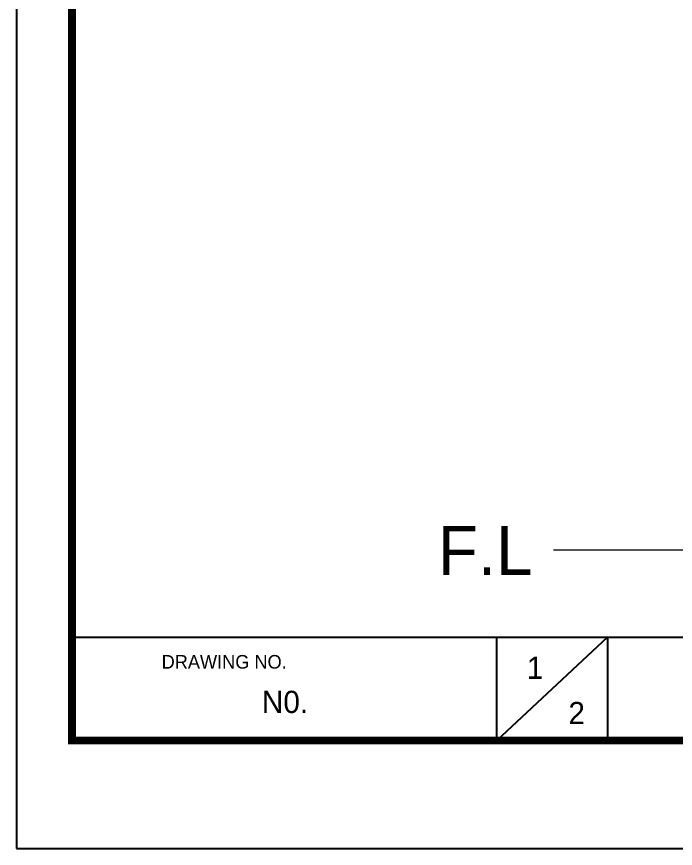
# Model space of a CAD drawing. Extents: x 4791 to 7950, y -233 to 2082.
# Drawn here: x 4791 to 5396, y -233 to 531 of the extents above; entities that cross this region are included whole.
import ezdxf

# ---------------------------------------------------------------- set-up
doc = ezdxf.new("R2010")
doc.units = 0
doc.header["$LTSCALE"] = 1.7
doc.header["$MEASUREMENT"] = 0
doc.layers.get('0').update_dxf_attribs({"linetype": 'CONTINUOUS'})
doc.layers.add('치수선', color=7, linetype='CONTINUOUS', lineweight=20)
doc.styles.add('Daelim Dimension', font='')
doc.styles.get('Daelim Dimension').set_extended_font_data('나눔고딕')

msp = doc.modelspace()

# ---------------------------------------------------------------- linework, layer by layer
at = {"color": 5}
msp.add_line((4841.7, -39.16), (7385.75, -39.16), dxfattribs=at)
at = {"color": 5, "ltscale": 40}
for p, q in [((5231.66, -39.16), (5231.66, -134.36)), ((5231.66, -39.16), (5231.66, -134.36)), ((5333.56, -39.16), (5231.66, -134.36)), ((5333.56, -39.16), (5231.66, -134.36)), ((5333.56, -39.16), (5333.56, -134.36)), ((5333.56, -39.16), (5333.56, -134.36))]:
    msp.add_line(p, q, dxfattribs=at)
at = {"ltscale": 0.5}
msp.add_lwpolyline([(4790.89, -233.13), (7950.41, -233.13), (7950.41, 2081.91), (4790.89, 2081.91)], close=True, dxfattribs=at)
at = {"color": 5, "linetype": 'ByBlock', "lineweight": 200, "const_width": 7.28}
msp.add_lwpolyline([(4841.7, -134), (7899.3, -134), (7899.3, 2028.16), (4841.7, 2028.16)], close=True, dxfattribs=at)
at = {"layer": '치수선'}
msp.add_line((6763.76, 40.7), (5283.92, 40.7), dxfattribs=at)

# ---------------------------------------------------------------- texts
at = {"color": 5, "ltscale": 40, "style": 'Daelim Dimension'}
msp.add_text('DRAWING NO.', height=12.4683, dxfattribs=at).set_placement((4924.07, -67.96))
at = {"attachment_point": 1, "style": 'Daelim Dimension'}
for s, insert, char_height, width in [('1', (5259.38, -57.01), 20.4, 28.476), ('N0. ', (5016.14, -88.35), 20.404, 128.0015), ('2', (5297.66, -98.6), 20.4, 28.476)]:
    msp.add_mtext(s, dxfattribs=dict(at, insert=insert, char_height=char_height, width=width))
at = {"layer": '치수선', "insert": (5264.66, 63.14), "char_height": 45, "attachment_point": 3, "style": 'Daelim Dimension'}
msp.add_mtext_dynamic_manual_height_columns('F.L', width=17.4109, gutter_width=12.5, heights=[0], dxfattribs=at)

doc.saveas('drawing.dxf')
